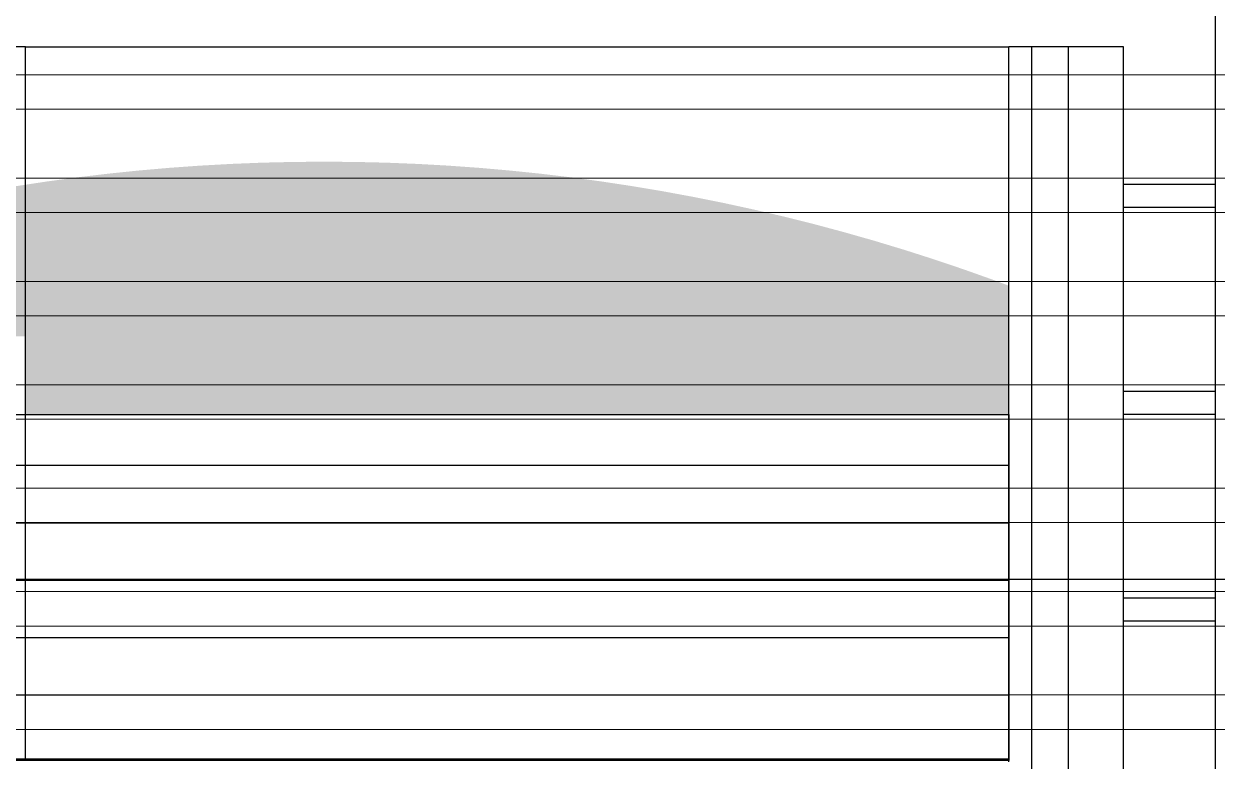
# Model space of a CAD drawing. Header units: inches. Extents: x 37.8 to 126.9, y 5.9 to 51.9.
# Drawn here: x 112.674 to 115.272, y 31.387 to 32.992 of the extents above; entities that cross this region are included whole.
import ezdxf

# ---------------------------------------------------------------- set-up
doc = ezdxf.new("R2010")
doc.units = ezdxf.units.IN
doc.header["$MEASUREMENT"] = 0
doc.layers.add('hatch', color=45, linetype='Continuous', lineweight=9)
doc.layers.add('LAYER1', color=8, linetype='Continuous', lineweight=9)
doc.layers.add('TEXT.', color=7, linetype='Continuous')

msp = doc.modelspace()

# ---------------------------------------------------------------- hatches: boundary and pattern name
h = msp.add_hatch(color=0)
h.dxf.hatch_style = 1
h.paths.add_polyline_path([(112.51803, 32.58228), (112.36791, 32.58228), (112.32519, 32.57226), (112.25973, 32.55582), (112.19455, 32.53833), (112.13826, 32.52228), (112.45803, 32.52228), (112.45803, 32.31184), (112.51803, 32.31184)])
h.paths.add_polyline_path([(112.57803, 32.62549), (112.52301, 32.61533), (112.45685, 32.60202), (112.41208, 32.59228), (112.52803, 32.59228), (112.52803, 32.31184), (112.57803, 32.31184)])
h.paths.add_polyline_path([(112.67803, 32.64215), (112.65594, 32.63879), (112.58938, 32.62759), (112.57803, 32.62549), (112.57803, 32.31184), (112.67803, 32.31184)])
h.paths.add_polyline_path([(114.6553, 32.47971), (114.59101, 32.50028), (114.52641, 32.51982), (114.46151, 32.53833), (114.39632, 32.55582), (114.33087, 32.57226), (114.26516, 32.58767), (114.19921, 32.60202), (114.13304, 32.61533), (114.06667, 32.62759), (114.00012, 32.63879), (113.93339, 32.64894), (113.86652, 32.65802), (113.7995, 32.66604), (113.73237, 32.67299), (113.66514, 32.67888), (113.59782, 32.6837), (113.53043, 32.68745), (113.46299, 32.69013), (113.39552, 32.69173), (113.32803, 32.69227), (113.26054, 32.69173), (113.19307, 32.69013), (113.12563, 32.68745), (113.05824, 32.6837), (112.99092, 32.67888), (112.92369, 32.67299), (112.85656, 32.66604), (112.78954, 32.65802), (112.72266, 32.64894), (112.67803, 32.64215), (112.67803, 32.31184), (114.81803, 32.31184), (114.81803, 32.42239), (114.78284, 32.43552), (114.71924, 32.45812)])
h.paths.add_polyline_path([(111.83803, 32.14228), (112.28929, 32.14228), (112.28929, 32.31184), (112.44803, 32.31184), (112.44803, 32.51228), (112.10471, 32.51228), (112.06504, 32.50028), (112.00076, 32.47971), (111.93681, 32.45812), (111.87322, 32.43552), (111.83803, 32.42239)])
at = {"true_color": 0x9898cc}
h = msp.add_hatch(dxfattribs=at)
h.set_pattern_fill('ANSI31', color=253, angle=135)
h.set_pattern_definition([(180, (290.93332, 356.28142), (-1e-17, -0.125), [])])
h.paths.add_polyline_path([(114.81803, 32.14228), (111.83803, 32.14228), (111.83803, 31.44228), (114.81803, 31.44228)])
at = {"layer": 'hatch'}
h = msp.add_hatch(color=256, dxfattribs=at)
h.dxf.hatch_style = 1
h.set_gradient(color1=(149, 180, 223), color2=(188, 208, 235), one_color=1, tint=0.83, name='INVCURVED')
h.paths.add_polyline_path([(112.67803, 32.14228), (114.81803, 32.14228), (114.81803, 32.31184), (112.67803, 32.31184)])
at = {"layer": 'LAYER1', "true_color": 0xc2b093}
h = msp.add_hatch(dxfattribs=at)
h.set_pattern_fill('ANSI32', color=253, scale=0.6, angle=135)
h.set_pattern_definition([(180, (290.93332, 359.28142), (-1e-17, -0.225), []), (180, (290.85832, 359.35642), (-1e-17, -0.225), [])])
h.paths.add_polyline_path([(106.05653, 37.34228), (106.05653, 37.54228), (106.05653, 37.59228), (106.05653, 37.99228), (106.05653, 38.04228), (106.05653, 38.44228), (106.05653, 38.49228), (106.05653, 38.84228), (107.05653, 38.84228), (107.05653, 38.49228), (107.05653, 38.44228), (107.05653, 38.04228), (107.05653, 37.99228), (107.05653, 37.59228), (107.05653, 37.54228), (107.05653, 37.34228)], flags=16)
h.paths.add_polyline_path([(107.99803, 37.34228), (107.99803, 37.54228), (107.99803, 37.59228), (107.99803, 37.99228), (107.99803, 38.04228), (107.99803, 38.44228), (107.99803, 38.49228), (107.99803, 38.84228), (108.99803, 38.84228), (108.99803, 38.49228), (108.99803, 38.44228), (108.99803, 38.04228), (108.99803, 37.99228), (108.99803, 37.59228), (108.99803, 37.54228), (108.99803, 37.34228)], flags=16)
h.paths.add_polyline_path([(116.59064, 26.14228), (116.59064, 26.94228), (117.19803, 26.94228), (117.19803, 26.14228)])
h.paths.add_polyline_path([(117.39803, 37.34228), (109.19803, 37.34228), (109.19803, 40.69228), (109.19803, 40.99228), (104.09803, 40.99228), (104.09803, 37.34228), (102.15807, 37.34228), (102.15807, 20.54228), (107.51799, 20.54228), (107.51799, 22.74228), (108.71799, 22.74228), (108.71799, 20.54228), (108.91799, 20.54228), (108.91799, 22.74228), (112.11799, 22.74228), (112.11799, 20.54228), (117.39803, 20.54228)])

# ---------------------------------------------------------------- linework, layer by layer
for p, q in [((115.26803, 32.64228), (115.26803, 33.04228)), ((112.67803, 32.94228), (112.57803, 32.94228)), ((112.67803, 32.94228), (114.81803, 32.94228)), ((112.67803, 31.39228), (112.67803, 32.94228)), ((114.86803, 32.94228), (114.81803, 32.94228)), ((114.81803, 31.39228), (114.81803, 32.94228)), ((114.86803, 30.64228), (114.86803, 32.94228)), ((114.94803, 32.94228), (114.86803, 32.94228)), ((114.94803, 30.64228), (114.94803, 32.94228)), ((115.06803, 32.94228), (114.94803, 32.94228)), ((115.06803, 32.64228), (115.06803, 32.94228)), ((115.06803, 32.59228), (115.06803, 32.64228)), ((115.26803, 32.64228), (115.06803, 32.64228)), ((115.26803, 32.59228), (115.26803, 32.64228)), ((115.06803, 32.19228), (115.06803, 32.59228)), ((115.26803, 32.59228), (115.06803, 32.59228)), ((115.26803, 32.19228), (115.26803, 32.59228)), ((115.06803, 32.14228), (115.06803, 32.19228)), ((115.26803, 32.19228), (115.06803, 32.19228)), ((115.26803, 32.14228), (115.26803, 32.19228)), ((115.06803, 31.74228), (115.06803, 32.14228)), ((115.26803, 32.14228), (115.06803, 32.14228)), ((115.26803, 31.74228), (115.26803, 32.14228)), ((115.06803, 31.69228), (115.06803, 31.74228)), ((115.26803, 31.74228), (115.06803, 31.74228)), ((115.26803, 31.69228), (115.26803, 31.74228)), ((115.06803, 31.29228), (115.06803, 31.69228)), ((115.26803, 31.69228), (115.06803, 31.69228)), ((115.26803, 31.29228), (115.26803, 31.69228)), ((112.57803, 31.39228), (112.67803, 31.39228)), ((112.67803, 31.39228), (114.81803, 31.39228)), ((114.81803, 31.38581), (114.81803, 31.39228))]:
    msp.add_line(p, q)
msp.add_lwpolyline([(111.83803, 32.14228), (114.81803, 32.14228), (114.81803, 31.38904), (111.83803, 31.38904)], close=True)
at = {"layer": 'TEXT.', "color": 8}
msp.add_line((116.3116, 31.7825), (101.05421, 31.7825), dxfattribs=at)

doc.saveas('drawing.dxf')
